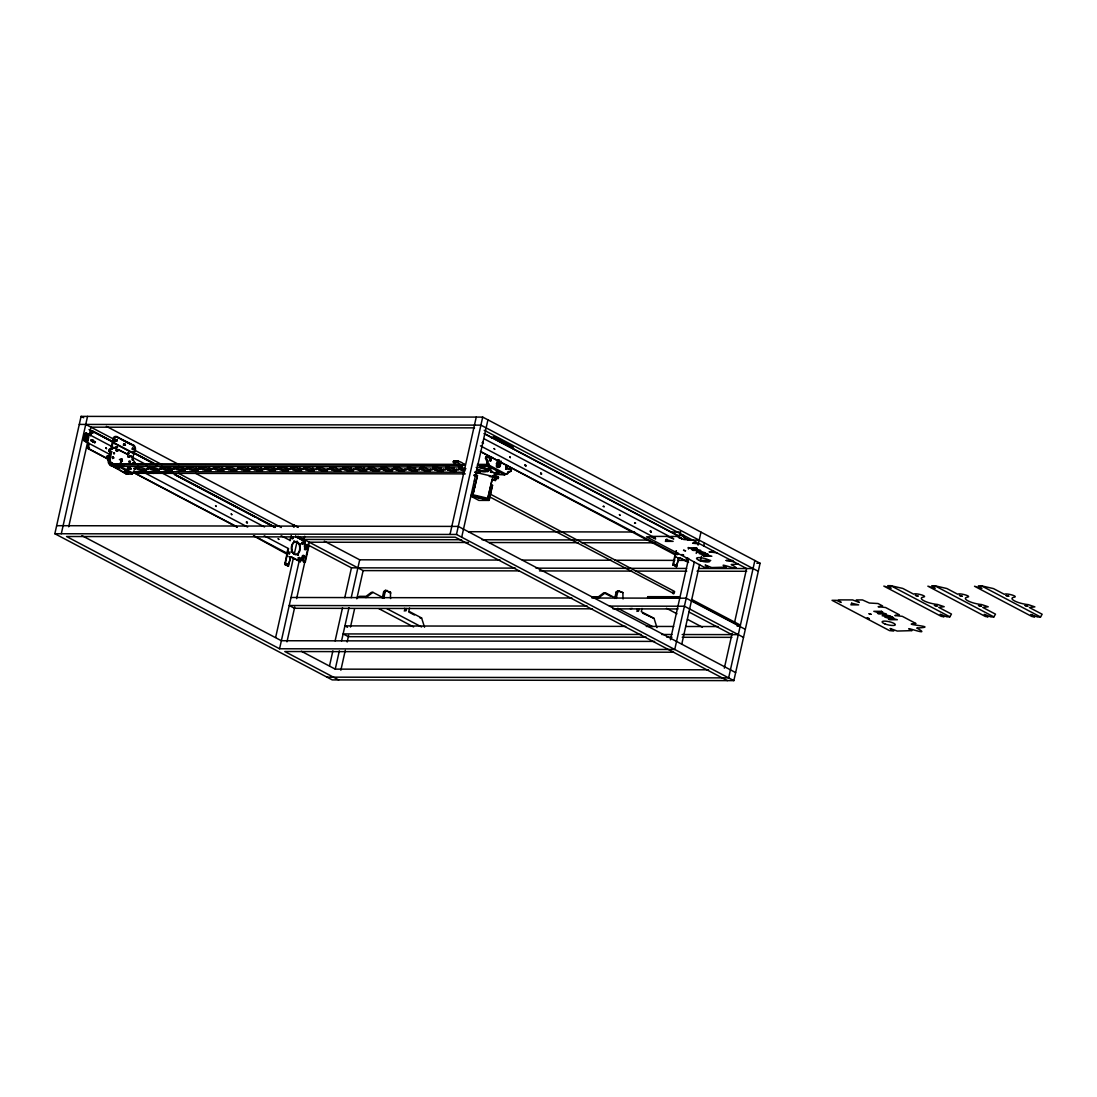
<?xml version="1.0" encoding="UTF-8"?>
<svg xmlns="http://www.w3.org/2000/svg" width="1097" height="1097" viewBox="0 0 1097 1097"><rect width="100%" height="100%" fill="white"/><g stroke="black" fill="none" stroke-linecap="round" stroke-linejoin="round"><path stroke-width="1.5" d="M301.908 557.591L300.386 561.691L291.802 557.166A1.7 1.111 -89.9 0 0 290.39 558.222L288.346 566.107L285.138 564.009L288.566 548.623L264.254 535.802M678.508 558.044A1.7 1.111 -89.9 0 1 679.482 557.852L688.573 562.377L679.989 557.852A1.7 1.111 -89.9 0 0 678.59 558.908L676.547 566.806L673.339 564.777L676.424 550.831M132.435 448.906C133.669 446.273 133.039 451.69 132.614 448.426M132.202 449.551L132.326 448.111M112.456 458.601C113.018 454.994 114.211 460 112.662 457.819M115.775 440.391L116.543 439.815M120.026 464.58L121.685 458.738L120.972 464.867M120.19 464.867L121.314 459.149M123.632 444.751L123.714 444.066M137.235 464.538L138.03 464.621M253.448 535.761L286.139 553.724L287.318 553.354L287.88 548.527M287.716 550.145L284.781 564.502L288.058 566.025L290.39 558.222M253.956 535.775L287.318 553.354M386.926 590.337L385.239 591.612L383.799 598.057L382.25 598.057L383.689 591.612L385.376 590.337L390.477 592.215L390.491 595.479A11.889 7.734 -89.9 0 0 390.614 598.578M489.81 459.218L489.756 457.833M491.003 456.859L490.592 461.014L491.922 457.339M490.057 458.779C489.934 459.574 491.429 456.05 489.948 461.055M497.654 459.904L496.927 466.047L498.587 460.205M498.422 459.917L497.695 466.047L499.368 460.205M506.883 465.224L506.471 469.393L507.801 465.704M506.403 466.198C508.034 467.445 504.277 470.75 506.17 468.433M675.519 554.04L480.404 451.484L674.34 554.41L675.519 554.04L676.232 550.831M675.231 553.889L672.831 564.845L676.808 566.669M673.819 564.009L674.011 564.077M678.961 536.364L484.024 433.63M117.585 436.771A3.689 2.4 -89.9 0 0 114.705 438.485L114.294 440.363A3.126 2.029 -89.9 0 0 115.994 443.846L132.12 452.348A3.785 2.455 -89.9 0 0 135.342 450.456A4.1 2.66 -89.9 0 0 133.957 445.409L116.803 436.771A3.689 2.4 -89.9 0 0 113.923 438.485L113.704 439.349M106.958 456.16L108.192 455.694L106.67 457.449L108.205 460.589A3.689 2.4 -89.9 0 0 109.796 464.648L126.69 474.219L132.326 474.041L117.736 466.143L110.399 465.635M108.041 456.338L107.437 457.449L108.987 460.589A3.689 2.4 -89.9 0 0 110.578 464.648L113.581 466.239M111.291 451.511L110.386 452.142L111.716 451.731L110.153 458.82A3.689 2.4 -89.9 0 0 111.743 462.879L114.719 464.456M485.738 456.846L486.958 456.366L485.45 458.135L486.986 461.261A3.689 2.4 -89.9 0 0 488.576 465.32L488.618 465.347M486.821 457.01L486.218 458.135L487.767 461.261A3.689 2.4 -89.9 0 0 489.344 465.32L505.731 473.959A3.689 2.4 -89.9 0 0 508.61 472.245L511.079 471.23L511.367 469.941L510.27 469.777M134.657 449.962A4.1 2.66 -89.9 0 0 134.355 447.069A4.1 2.66 -89.9 0 1 134.684 449.866L132.367 459.931A3.401 2.208 -89.9 0 0 132.161 458.203M112.141 446.657L86.416 433.096L85.141 433.493L83.701 440.5L89.214 443.558L88.144 448.385L109.302 459.533M86.416 433.096L84.469 441.021L110.344 454.693M304.376 546.553L305.007 542.905L304.637 547.732A1.399 0.905 -89.9 0 0 305.199 549.501A1.399 0.905 -89.9 0 0 306.351 548.637L307.9 544.427L308.915 545.895L305.364 561.787C303.362 564.448 301.483 558.4 303.883 557.317A1.399 0.905 -89.9 0 0 303.32 555.548A1.399 0.905 -89.9 0 0 302.169 556.412L302.69 556.412A1.399 0.905 -89.9 0 1 303.842 555.548A1.399 0.905 -89.9 0 1 304.404 557.317C302.964 558.702 303.183 563.748 305.364 561.787M54.85 533.732L81.082 416.38L482.707 417.093L760.084 563.268L733.852 680.62L332.226 679.907L54.85 533.732L456.475 534.458L733.852 680.62M61.309 533.745L87.541 416.38M86.361 439.033L86.951 436.4A1.399 0.905 -89.9 0 1 88.103 435.523A1.399 0.905 -89.9 0 1 88.665 437.305L88.075 439.938A1.399 0.905 -89.9 0 1 86.924 440.802A1.399 0.905 -89.9 0 1 86.361 439.033L85.84 439.033M86.197 440.637A1.399 0.905 -89.9 0 0 87.554 439.938L88.144 437.292A1.399 0.905 -89.9 0 0 87.582 435.523A1.399 0.905 -89.9 0 0 86.43 436.4L86.951 436.4M68.7 526.793L88.363 438.8M89.104 435.482L90.969 427.172L474.535 427.857M108.781 459.533L87.623 448.385L88.706 443.558M92.093 430.696L90.503 435.523L92.093 430.696L113.018 441.721M110.386 452.142L109.124 451.484L109.247 449.386L112.401 449.002A3.401 2.208 -89.9 0 1 114.952 447.686L116.213 448.344A2.043 1.33 -89.9 0 0 117.022 450.936A2.043 1.33 -89.9 0 0 118.709 449.66L127.91 454.501A2.043 1.33 -89.9 0 0 128.719 457.092A2.043 1.33 -89.9 0 0 130.406 455.831L131.667 456.489A3.401 2.208 -89.9 0 1 133.148 459.931L134.876 462.495L134.588 463.784L132.6 462.728M112.401 449.002L110.015 449.4L109.906 451.484L111.154 452.142M108.521 456.996L107.41 455.694M133.724 445.93A4.1 2.66 -89.9 0 0 133.176 445.396L116.049 436.675A3.689 2.4 -89.9 0 0 113.169 438.389L108.932 457.216L109.714 457.216L108.192 455.694M110.523 451.498L109.426 458.491L110.207 458.491M113.855 438.69L111.551 449.016A3.401 2.208 -89.9 0 1 114.184 447.686L114.952 447.686M112.607 463.729L112.141 465.238L112.196 463.77L117.777 463.743L123.975 465.389M115.308 465.649L115.528 464.675L117.941 465.169L132.106 472.601L131.599 474.233M117.242 468.57L109.796 464.648L117.557 464.703L117.777 463.743M118.106 466.307L118.325 465.347M457.682 461.055C456.407 463.866 466.088 466.664 463.825 464.223C458.395 458.491 443.709 460.589 462.632 466.965L123.783 466.362L120.656 464.703L120.876 463.743L459.19 464.346L458.971 465.306L462.111 466.965M121.41 461.974L122.069 459.081M127.567 468.762C136.508 468.35 125.072 470.819 127.787 467.788M128.486 469.242L128.706 468.282L131.023 468.282L130.804 469.242M129.885 468.762L130.104 467.802M131.901 473.575L132.106 472.601M131.27 473.287L133.848 473.287L134.026 470.682M465.279 473.877L136.947 473.287L137.166 472.327L171.365 472.396M290.198 540.492L291.281 535.665M289.677 540.492L291.391 536.008M275.649 637.398L293.461 557.701M294.215 554.383L297.177 541.095M694.346 561.733L674.737 649.479L279.57 648.766L299.92 557.715M302.895 544.427L304.719 536.227M305.007 542.905L304.911 541.397L296.327 536.872A1.7 1.111 -89.9 0 1 295.642 535.816M300.674 560.389L301.771 560.293L302.69 556.412M304.459 549.35A1.399 0.905 -89.9 0 0 305.83 548.637L306.954 544.523L308.888 546.032M286.961 641.827L294.75 606.956M296.615 598.647L309.231 542.206L468.488 542.48M329.539 665.797L332.885 650.85M335.106 640.895L342.525 607.683M344.76 597.728L351.438 567.835L307.201 544.523M708.552 669.801L335.257 669.129L339.343 650.864M341.565 640.909L348.983 607.697M351.218 597.728L359.693 559.813L324.301 541.15M340.852 670.226L345.294 650.302M347.159 641.992L348.64 635.355M350.492 627.045L354.578 608.78M356.799 598.825L363.121 570.605L297.959 536.268M409.579 608.04L408.866 611.262L421.605 617.981L424.539 627.223M453.459 462.139L453.61 461.124M456.352 461.974L456.558 461.014M457.312 461.014L457.092 461.974L453.445 461.974M457.545 461.028L457.586 462.056M457.792 462.139L457.86 461.11M463.414 465.101L463.633 464.141M463.688 465.21L463.757 464.196M463.866 465.251L463.99 464.264M463.949 465.279L464.333 464.346M450.017 534.445L476.249 417.079M456.475 534.458L482.707 417.093M461.7 537.201L487.932 419.849M472.766 494.802L474.521 486.945M472.793 495.529L477.456 475.55L474.192 474.782M487.342 499.903L472.409 496.379L477.456 475.55M478.566 471.175C479.279 472.368 479.636 469.283 478.169 469.763A6.801 1.673 12.6 0 1 476.647 469.228M478.95 471.189L479.238 470.051M476.167 467.432A6.801 1.673 12.6 0 1 479.307 467.733L481.569 466.856L481.597 468.241L482.735 468.542A6.801 1.673 12.6 0 1 486.903 470.75L488.151 471.491L486.547 471.545A6.801 1.673 12.6 0 1 481.377 471.532L480.102 471.504L480.431 470.339L481.597 470.572A6.801 1.673 12.6 0 0 486.766 470.586L487.699 470.517L487.493 471.491M507.171 473.41A3.689 2.4 -89.9 0 1 504.949 473.959L505.731 473.959L504.689 474.891L497.585 474.48L483.05 466.869L483.708 465.334L483.256 465.91M488.755 464.675C486.67 463.729 486.574 465.855 488.741 465.704M486.807 471.326L487.836 470.243M487.726 499.066L492.005 479.773L492.32 479.074L495.625 479.855L496.201 477.25L474.768 472.176M487.315 499.889L492.32 479.074M492.882 476.605L496.68 478.045L492.882 476.605L492.992 475.577M495.062 478.333L498.271 478.635L497.887 477.922A16.647 4.086 12.6 0 1 494.473 473.931L494.692 472.972M494.02 476.605L494.226 475.645M501.288 461.206L500.314 465.553A2.715 1.769 -89.9 0 1 498.065 467.253A2.715 1.769 -89.9 0 1 496.982 463.798L497.627 460.891M491.182 484.188L490.866 484.888L492.539 485.299L489.372 499.45L471.148 495.145L470.709 496.091L478.854 500.397L488.947 500.41L491.758 487.836M492.005 479.773L495.309 480.555L496.201 477.25M496.982 474.219L497.202 473.26M497.298 467.253A2.715 1.769 -89.9 0 0 499.546 465.553L500.52 461.206M497.887 477.922L498.107 476.962A16.647 4.086 12.6 0 1 494.541 473.232M508.46 469.516L509.79 469.118L509.159 468.474L509.79 469.118M511.051 469.777L509.94 468.474M614.704 598.468L616.144 592.023L617.83 590.762L622.931 592.627L622.945 595.89A11.889 7.734 -89.9 0 0 623.069 598.989M619.38 590.762L617.693 592.023L616.253 598.468L605.393 592.75L603.844 592.75L598.509 596.768L592.051 596.754M642.033 608.451L641.32 611.673L654.059 618.393L656.993 627.649M679.07 536.694L680.099 532.114M679.249 538.216L680.606 532.114M670.445 639.77L688.642 558.4M688.066 562.377L688.354 561.074M696.211 553.437L697.322 548.459M698.062 545.14L700.969 532.114M681.758 644.186L699.571 564.489M700.311 561.17L701.436 556.193M703.657 546.224L704.397 542.905M724.335 668.169L732.138 633.298M734.359 623.329L746.604 568.534L700.064 544.016L692.605 543.221L697.075 542.439L484.216 430.257M754.859 560.512L728.627 677.877L327.002 677.151M113.69 439.444L113.512 440.363A3.126 2.029 -89.9 0 0 115.226 443.846L131.352 452.348A3.785 2.455 -89.9 0 0 132.902 452.554M116.666 440.939C117.283 437.58 117.53 443.545 116.556 439.719M124.701 445.094L124.825 444.299M120.478 459.067L121.191 459.232M293.708 524.983L297.232 526.615M634.587 522.858C636.123 523.502 635.807 522.611 634.615 523.338M666.482 539.23L666.784 540.19L667.168 539.299M678.015 535.871L679.098 535.446L678.851 536.31M681.511 539.093L681.347 537.873L680.551 538.106M480.417 467.953L481.597 468.241M480.431 470.339L479.17 470.229M479.526 466.774L481.885 467.116M475.577 482.227L476.317 480.664M476.249 497.27L484.216 498.641L483.516 498.998M492.114 486.259L492.539 485.299M495.309 480.555L495.625 479.855M488.947 500.41L489.372 499.45M738.144 564.091L731.233 564.516C749.224 574.567 712.419 560.279 726.406 567.135L711.692 567.547L705.165 565.01L708.182 567.547L703.959 567.094L646.531 536.831L650.891 536.831L655.636 538.942L652.619 536.406L667.086 536.419L673.764 538.97L670.747 536.433L676.945 536.447L683.829 539.532L692.509 540.026M676.081 566.806L678.59 558.908M713.832 551.27L709.101 551.86L716.807 552.833M116.351 441.172L116.652 439.856M124.647 445.341C123.988 441.666 126.676 446.218 124.729 444.998M293.461 526.066L293.434 526.834M293.982 526.066L294.284 527.013L293.543 525.984M288.552 552.381L289.046 553.916L289.251 552.312M286.879 555.548L286.838 556.316M301.771 542.425L302.114 543.975L302.594 542.508M949.851 616.816L951.469 614.073L938.73 607.368L944.202 606.71L937.647 604.488A11.889 2.921 12.6 0 1 923.88 600.758A11.889 2.921 12.6 0 1 923.523 597.042C928.446 596.233 915.172 592.641 913.664 594.163L902.804 588.431L890.737 585.675L887.761 585.661L891.23 588.198L883.825 586.1L941.267 616.363L943.996 616.802L940.184 614.306L946.876 616.816L949.851 616.816L890.737 585.675M993.882 616.898L995.5 614.155L982.761 607.436L988.232 606.792L981.678 604.57A11.889 2.921 12.6 0 1 967.924 600.841A11.889 2.921 12.6 0 1 967.554 597.125C972.477 596.315 959.203 592.723 957.695 594.231L946.834 588.513L934.767 585.743L931.792 585.743L935.261 588.266L927.856 586.168L985.298 616.445L988.04 616.884L984.228 614.389L990.906 616.898L993.882 616.898L934.767 585.743M1040.532 616.98L1042.15 614.238L1029.411 607.532L1034.882 606.874L1028.328 604.653A11.889 2.921 12.6 0 1 1014.56 600.923A11.889 2.921 12.6 0 1 1014.204 597.207C1019.127 596.398 1005.853 592.805 1004.345 594.313L993.484 588.595L981.417 585.825L978.442 585.825L981.911 588.349L974.506 586.251L1031.948 616.528L1034.69 616.967L1030.865 614.471L1037.556 616.98L1040.532 616.98L981.417 585.825M672.968 591.886L674.655 591.626L673.983 593.655L489.468 496.749M94.479 441.515L94.534 442.79L94.699 441.543M115.72 441.021L116.076 439.678M124.619 445.176L123.7 444.888M128.925 461.165L129.734 461.782L128.98 462.358M294.298 541.109L293.873 542.562A6.459 4.196 -89.9 0 0 292.131 550.337L291.349 551.613L292.474 551.448A6.459 4.196 -89.9 0 0 297.52 554.122L298.357 555.315L298.247 553.574A6.459 4.196 -89.9 0 0 299.988 545.812L300.633 544.29L299.124 544.702A6.459 4.196 -89.9 0 0 294.078 542.028L293.777 541.109L294.586 542.028A6.459 4.196 -89.9 0 1 299.646 544.702L300.331 544.194M293.475 553.683A6.459 4.196 -89.9 0 0 297.013 554.122L297.836 555.315L297.726 553.574A6.459 4.196 -89.9 0 0 299.481 545.812L299.824 544.194M483.489 466.307L488.398 466.307L489.385 465.347L477.236 465.347M124.098 471.6C130.735 474.137 119.888 469.639 127.924 471.518M147.149 468.008L148.548 468.241L147.711 467.857M160.148 467.857L161.465 468.268L160.436 467.857M291.267 551.942L292.474 551.448M292.131 550.351L291.528 550.804M357.91 597.604L359.597 596.329L366.055 596.343L371.389 592.325L372.939 592.339L383.799 598.057M365.918 597.618L372.939 592.339M598.372 598.03L605.393 592.75M124.496 445.3L123.783 445.08M127.759 452.842L127.938 454.254M153.223 472.231L153.278 473.451L153.429 472.258M675.245 556.124L675.19 557.166M636.904 611.413L637.604 609.822L636.795 608.725M507.925 471.929L511.079 471.23M92.779 440.185L91.887 441.131L91.325 440.377L92.052 439.828L92.683 442.187L93.094 440.363M116.378 441.076L115.802 440.295M123.413 445.396L123.796 443.723M506.211 467.651L505.923 467.144M404.231 611.015L405.163 609.754L404.354 608.314M118.997 467.363L116.433 466.746M135.37 468.296L134.232 467.98M479.046 471.395L480.033 471.532M726.173 560.485L733.605 561.691M475.577 472.656L476.797 473.013L475.508 472.848M79.286 424.416L480.911 425.129L758.288 571.304M513.478 449.057A4.1 2.66 -89.9 0 0 511.984 445.985L495.597 437.346L494.034 437.442A3.689 2.4 -89.9 0 0 491.552 438.334M113.073 438.69L114.609 438.786M112.936 439.349L114.458 439.444M113.567 439.979L114.335 439.979M115.226 443.846L115.994 443.846M133.957 445.409L132.422 445.3A4.1 2.66 -89.9 0 1 132.97 445.835M116.213 448.344L114.184 447.686M109.247 449.386L110.015 449.4M115.679 450.346A2.043 1.33 -89.9 0 0 117.941 449.66L118.709 449.66M135.342 450.456L134.574 450.456A3.785 2.455 -89.9 0 1 134.424 450.881M108.96 450.675L110.043 450.84M109.124 451.484L109.906 451.484M110.934 451.731L111.716 451.731M131.352 452.348L132.12 452.348M127.91 454.501L117.941 449.66M127.951 457.092A2.043 1.33 -89.9 0 0 129.638 455.831L130.406 455.831M108.672 456.352L109.439 456.352M129.638 455.831L131.667 456.489M112.155 457.202L113.416 457.243L112.525 457.161M489.509 457.806L490.647 457.929M106.67 457.449L107.437 457.449M485.45 458.135L486.218 458.135M489.961 458.052L490.743 458.052M112.73 457.38L113.622 457.723M490.03 458.217L490.853 458.395M110.344 457.833L109.385 458.82A3.689 2.4 -89.9 0 0 110.962 462.879L113.951 464.456M113.622 457.915L112.799 457.545M490.085 458.587L490.853 458.601M112.826 458.107L113.608 458.107M489.523 460.068L490.29 460.068M121.342 459.725L122.11 459.725M498.573 460.397L499.341 460.397M132.367 459.931L133.148 459.931M490.441 460.548L491.209 460.562M108.26 460.246L109.028 460.26M487.041 460.932L487.808 460.932M134.095 462.495L134.876 462.495M110.962 462.879L111.743 462.879M488.192 463.551L488.974 463.551M496.201 463.798L496.982 463.798M477.456 464.374L487.109 464.401M496.502 465.059L497.27 465.059M120.656 464.703L458.971 465.306M497.421 465.539L498.189 465.539M499.546 465.553L500.314 465.553M505.909 466.582L506.677 466.582M505.95 466.76L506.718 466.76M505.95 466.952L506.732 466.965M506.307 468.913L507.088 468.926M511.188 469.132L509.159 468.474M510.585 469.941L511.367 469.941M298.192 470.97L301.62 470.983M310.163 470.997L313.591 470.997M323.848 471.011L327.276 471.024M335.819 471.038L340.948 471.052M349.504 471.066L352.919 471.066M361.475 471.079L366.604 471.093M375.147 471.107L378.575 471.12M387.118 471.134L392.26 471.134M399.089 471.148L404.217 471.162M133.848 473.287L133.82 471.641L463.866 472.231M494.473 473.931L498.833 473.945M293.406 525.038L294.229 524.983M56.646 525.696L458.272 526.409L735.648 672.584M468.488 531.702L634.587 532.004M670.541 532.059L679.112 532.072M689.218 540.039L684.007 537.571L688.697 540.039M300.784 539.436L461.549 539.724M482.09 539.765L648.204 540.067M687.586 540.135L699.173 540.149M304.911 541.397L295.82 536.872M489.029 542.521L578.078 542.686M581.492 542.686L655.128 542.823M293.873 542.562L293.352 542.562A6.459 4.196 -89.9 0 0 292.351 543.879M290.198 557.495A1.7 1.111 -89.9 0 1 291.281 557.166L291.802 557.166M359.693 559.813L500.109 560.06M522.364 560.101L611.413 560.252M614.841 560.265L674.765 560.375M678.193 560.375L686.763 560.389M700.462 560.416L710.733 560.43M726.145 560.457L732.988 560.471M300.386 561.691L291.281 557.166M756.848 563.255L760.084 563.268M284.685 564.352L285.385 564.571M672.886 565.037L673.572 565.257M287.743 566.079L288.607 565.983M351.438 567.835L515.439 568.123M535.98 568.164L686.667 568.438M698.666 568.452L753.063 568.548M363.121 570.605L518.95 570.879M539.491 570.92L631.954 571.084M635.382 571.084L686.763 571.18M697.034 571.194L746.687 571.276M383.689 591.612L385.239 591.612M616.144 592.023L617.693 592.023M390.477 592.215L388.928 592.215L390.806 593.107M622.931 592.627L617.83 590.762M291.034 597.481L571.866 597.988M591.969 598.016L686.201 598.194L745.316 629.335M587.197 606.051L289.238 605.517L294.462 608.273L592.421 608.808M609.452 606.093L684.405 606.23L743.519 637.384M612.962 608.849L678.028 608.958M420.055 617.981L421.605 617.981M654.059 618.393L642.595 613.168M737.102 626.099L740.201 626.113L691.535 600.457M625.756 626.387L344.924 625.88L347.53 627.265M646.298 626.428L673.695 626.469M685.694 626.497L718.22 626.552M641.087 634.45L343.128 633.915L348.352 636.671L646.298 637.206M661.628 634.491L671.899 634.505M682.183 634.532L738.295 634.628M666.853 637.247L671.995 637.247M682.265 637.275L731.918 637.357M654.662 641.402L281.367 640.73L81.918 535.624M673.503 652.221L284.795 651.522L338.685 679.921M481.83 467.336L481.35 466.828M478.813 470.97L479.869 471.175M497.298 472.258C502.371 473.89 493.006 472.437 497.544 472.19M497.174 477.757L498.641 477.552L498.107 476.962M187.025 468.378L185.846 468.021L186.997 468.076M128.706 468.282L127.567 467.966M238.68 468.474L237.5 468.104L238.652 468.172M482.036 466.362L480.843 465.951L482.2 466.019M497.517 471.299L496.269 471.367L497.585 472.08M173.943 468.35L172.928 467.994L173.916 467.994M118.339 466.458L119.696 466.787M126.621 470.695L128.075 471.203M489.289 476.386L494.24 477.552M473.877 475.481L477.14 476.249M474.302 480.993L475.961 481.377M473.15 494.816L488.014 498.34M498.532 473.726L497.38 473.342M117.557 464.703L123.783 466.362M479.032 471.024L477.963 470.723A6.801 1.673 12.6 0 1 476.441 470.202M117.955 466.527L118.956 466.883M491.84 471.134L490.743 471.203M124.825 471.189L127.197 471.408L126.594 470.928M85.827 433.068L90.503 435.523M502.961 442.16L505.936 443.723M484.545 433.63L678.536 535.871M483.736 438.608L672.365 537.996M480.431 445.848L655.471 538.092M486.958 456.366L488.494 457.888M486.19 456.366L487.438 457.024M488.398 466.307L504.689 474.891M691.754 599.497L740.42 625.139M689.067 612.071L731.836 634.615M666.469 608.273L676.945 613.799M687.421 619.325L702.395 627.21M605.201 593.463L610.631 596.315M617.748 608.245L652.537 626.579M727.393 680.62L455.241 537.187L66.533 536.502L279.57 648.766M106.354 426.308L178.88 464.525M195.499 473.287L298.247 527.424M81.082 416.38L83.687 417.751M116.049 436.675L119.025 438.238M122 439.815L130.941 444.518M85.744 424.429L113.635 439.115M134.78 450.264L161.972 464.607M166.511 466.993L171.05 469.379M178.605 473.356L281.339 527.506M132.723 452.101L156.967 464.881M161.52 467.281L166.058 469.681M170.611 472.08L275.182 527.191M91.572 430.696L112.497 441.721M133.724 452.91L156.446 464.881M174.642 474.466L274.661 527.177M89.035 429.558L111.702 441.501M132.86 452.65L155.527 464.593M161.561 467.775L166.1 470.16M175.163 474.946L255.244 517.14M258.261 518.73L274.881 527.492M385.376 590.337L387.748 591.585M131.763 456.996L146.847 464.95M149.864 466.54L155.897 469.722M160.423 472.108L264.542 526.971M281.147 535.72L290.362 540.574M119.395 459.465L122.411 461.055M143.542 472.19L247.661 527.054M408.728 612.003L414.392 614.992M120.876 463.743L122.96 464.84M133.82 471.641L136.947 473.287M133.409 472.245L237.377 527.026M132.888 472.231L236.87 527.026M386.802 608.629L421.605 626.963M120.204 470.133L126.69 474.219M378.794 608.616L413.596 626.949M301.332 651.248L335.257 669.129M475.248 472.163L477.757 473.479M489.056 493.472L674.271 591.297M673.174 593.779L672.653 592.86M124.4 443.709L124.797 444.395M327.016 468.844A5.444 1.33 12.6 0 1 322.299 469.777A5.444 1.33 12.6 0 1 317.198 466.856M456.16 469.077A5.444 1.33 12.6 0 1 453.459 470.311A5.444 1.33 12.6 0 1 446.438 468.145A5.444 1.33 12.6 0 1 449.139 466.911M453.212 467.733A5.444 1.33 12.6 0 1 454.432 468.158M339.933 468.872A5.444 1.33 12.6 0 1 334.516 469.639A5.444 1.33 12.6 0 1 330.773 466.705M332.912 466.705A5.444 1.33 12.6 0 1 335.627 467.157M430.559 470.023A5.444 1.33 12.6 0 1 425.279 469.886A5.444 1.33 12.6 0 1 420.288 467.788M420.974 466.897A5.444 1.33 12.6 0 1 424.278 466.993M430.161 468.913A5.444 1.33 12.6 0 1 430.655 469.351M443.243 469.05A5.444 1.33 12.6 0 1 440.116 470.243A5.444 1.33 12.6 0 1 433.233 467.843A5.444 1.33 12.6 0 1 437.552 467.061M440.295 467.72A5.444 1.33 12.6 0 1 441.515 468.145M301.181 468.803A5.444 1.33 12.6 0 1 296.464 469.722A5.444 1.33 12.6 0 1 291.377 466.801M295.504 466.815A5.444 1.33 12.6 0 1 296.889 467.089M299.454 467.884A5.444 1.33 12.6 0 1 300.468 468.337M314.208 469.886A5.444 1.33 12.6 0 1 307.338 469.228A5.444 1.33 12.6 0 1 304.28 466.828M312.371 467.912A5.444 1.33 12.6 0 1 313.372 468.364M275.676 469.063A5.444 1.33 12.6 0 1 270.328 469.612A5.444 1.33 12.6 0 1 265.419 466.828M269.3 466.705A5.444 1.33 12.6 0 1 270.685 466.965M273.318 467.72A5.444 1.33 12.6 0 1 275.196 468.625M465.046 470.16A5.444 1.33 12.6 0 1 458.971 467.747M459.259 467.103A5.444 1.33 12.6 0 1 460.877 466.869M224.103 469.077A5.444 1.33 12.6 0 1 218.289 469.434A5.444 1.33 12.6 0 1 213.888 466.664M218.015 466.678A5.444 1.33 12.6 0 1 219.4 466.952M221.978 467.747A5.444 1.33 12.6 0 1 222.979 468.2M237.007 469.105A5.444 1.33 12.6 0 1 231.206 469.461A5.444 1.33 12.6 0 1 226.805 466.691M230.932 466.705A5.444 1.33 12.6 0 1 232.317 466.979M249.924 469.132A5.444 1.33 12.6 0 1 244.11 469.489A5.444 1.33 12.6 0 1 239.708 466.719M243.849 466.719A5.444 1.33 12.6 0 1 245.234 467.007M247.799 467.788A5.444 1.33 12.6 0 1 248.813 468.254M262.869 469.516A5.444 1.33 12.6 0 1 256.341 469.338A5.444 1.33 12.6 0 1 252.625 466.732M256.767 466.746A5.444 1.33 12.6 0 1 258.152 467.02M260.716 467.816A5.444 1.33 12.6 0 1 261.717 468.268M288.593 469.077A5.444 1.33 12.6 0 1 283.245 469.639A5.444 1.33 12.6 0 1 278.323 466.856M282.203 466.732A5.444 1.33 12.6 0 1 283.588 466.979M286.221 467.733A5.444 1.33 12.6 0 1 287.291 468.186M353.069 469.091A5.444 1.33 12.6 0 1 349.532 470.051A5.444 1.33 12.6 0 1 342.908 467.761M342.812 467.034A5.444 1.33 12.6 0 1 343.306 466.801M346.446 466.801A5.444 1.33 12.6 0 1 347.818 467.02M350.492 467.747A5.444 1.33 12.6 0 1 351.616 468.186M365.959 469.927A5.444 1.33 12.6 0 1 358.609 469.201A5.444 1.33 12.6 0 1 356.443 466.774M358.5 466.732A5.444 1.33 12.6 0 1 359.802 466.883M363.806 467.912A5.444 1.33 12.6 0 1 364.862 468.364M379.096 469.722A5.444 1.33 12.6 0 1 371.91 469.351A5.444 1.33 12.6 0 1 369.524 466.774M371.664 466.774A5.444 1.33 12.6 0 1 372.994 466.952M378.671 468.94A5.444 1.33 12.6 0 1 379.068 469.365M391.588 468.954A5.444 1.33 12.6 0 1 386.171 469.735A5.444 1.33 12.6 0 1 382.428 466.787M384.567 466.801A5.444 1.33 12.6 0 1 385.897 466.979M404.505 468.981A5.444 1.33 12.6 0 1 401.365 470.174A5.444 1.33 12.6 0 1 394.481 467.775A5.444 1.33 12.6 0 1 398.814 466.993M417.491 470.078A5.444 1.33 12.6 0 1 412.623 469.927A5.444 1.33 12.6 0 1 407.673 468.062M407.618 467.007A5.444 1.33 12.6 0 1 410.456 466.856M414.529 467.692A5.444 1.33 12.6 0 1 415.736 468.117M146.326 469.585A5.444 1.33 12.6 0 1 140.114 469.118A5.444 1.33 12.6 0 1 136.083 466.815M159.531 468.968A5.444 1.33 12.6 0 1 154.416 469.475A5.444 1.33 12.6 0 1 148.986 466.828M172.435 468.995A5.444 1.33 12.6 0 1 167.32 469.502A5.444 1.33 12.6 0 1 161.903 466.856M170.323 467.651A5.444 1.33 12.6 0 1 171.324 468.117M185.352 469.009A5.444 1.33 12.6 0 1 180.237 469.516A5.444 1.33 12.6 0 1 174.821 466.883M180.662 466.883A5.444 1.33 12.6 0 1 182.006 467.253M183.226 467.679A5.444 1.33 12.6 0 1 184.241 468.131M198.269 469.036A5.444 1.33 12.6 0 1 193.154 469.543A5.444 1.33 12.6 0 1 187.738 466.897M196.144 467.706A5.444 1.33 12.6 0 1 197.145 468.158M211.214 469.42A5.444 1.33 12.6 0 1 204.686 469.242A5.444 1.33 12.6 0 1 200.97 466.65M205.112 466.65A5.444 1.33 12.6 0 1 206.497 466.938M209.061 467.72A5.444 1.33 12.6 0 1 210.062 468.186M464.826 471.12A5.444 1.33 12.6 0 1 458.711 468.35A5.444 1.33 12.6 0 1 465.91 468.721M632.133 608.369A11.889 7.734 -89.9 0 1 630.117 608.574M134.232 451.278A3.785 2.455 -89.9 0 1 133.217 452.417M130.886 456.489A3.401 2.208 -89.9 0 1 131.407 456.887M128.267 473.383A3.689 2.4 -89.9 0 1 127.266 473.41M133.203 445.3A4.1 2.66 -89.9 0 1 133.752 445.835M127.499 473.383A3.689 2.4 -89.9 0 1 126.498 473.41M507.829 472.245A3.689 2.4 -89.9 0 1 507.431 473.068M511.737 446.602A4.1 2.66 -89.9 0 1 511.97 446.945M496.886 466.938A2.715 1.769 -89.9 0 1 496.283 465.868M487.548 461.508A3.689 2.4 -89.9 0 1 487.383 459.492L486.602 459.492A3.689 2.4 -89.9 0 0 487.603 463.085M493.129 438.238A3.689 2.4 -89.9 0 1 495.597 437.346M293.214 553.45A6.459 4.196 -89.9 0 1 291.967 551.448M291.61 550.337A6.459 4.196 -89.9 0 1 291.967 544.702M683.445 536.899A1.7 1.111 -89.9 0 1 683.321 535.405L683.842 535.405A1.7 1.111 -89.9 0 0 684.528 537.571M688.368 547.472A6.459 4.196 -89.9 0 1 688.45 549.048M682.855 554.849A6.459 4.196 -89.9 0 1 682.375 554.547M890.298 628.595L893.698 631.036L889.489 630.597L832.047 600.32L836.421 600.333L841.152 602.431L838.149 599.894L852.616 599.922L859.294 602.472L856.277 599.922L862.475 599.936L869.345 603.021L878.025 603.528L882.605 605.942L878.135 606.71L885.594 607.519L899.362 614.773L894.837 615.513L902.324 616.336L915.968 623.521C897.277 624.289 942.638 626.785 916.763 628.005C934.74 638.084 897.977 623.754 911.936 630.638L897.223 631.049L890.366 628.54M314.77 469.159L316.21 469.516L314.77 469.159M88.377 447.343L88.926 448.083L88.377 447.343M88.884 447.343L89.433 448.083L88.884 447.343M91.75 432.232L92.299 432.972L91.75 432.232M90.845 440.199C91.161 442.859 92.409 438.553 90.845 440.199M92.271 432.232L92.82 432.972L92.271 432.232M92.642 440.871C93.135 444.614 94.767 438.567 92.642 440.871M94.671 441.94C94.904 444.326 96.207 440.528 94.671 441.94M105.929 447.878L106.478 448.618L105.929 447.878M113.69 453.13C114.019 455.913 115.363 451.429 113.69 453.13M115.816 447.11C116.159 449.866 117.475 445.437 115.816 447.11M116.597 447.11C116.872 449.866 118.339 445.464 116.597 447.11M128.294 453.267C128.651 456.064 129.912 451.553 128.294 453.267M129.569 461.494C129.94 464.292 131.16 459.78 129.569 461.494M215.588 505.662L216.136 506.403L215.588 505.662M231.248 513.917L231.796 514.658L231.248 513.917M246.4 522.172L246.948 522.912L246.441 522.021M246.907 522.172L247.469 522.912L246.962 522.035M278.24 538.682L278.789 539.436L278.24 538.682M285.124 563.172L286.303 563.529L285.124 563.172M287.291 555.781L287.784 556.453L287.332 555.658M287.208 564.283L287.702 564.941L287.208 564.283M288.909 552.765C289.347 556.069 290.787 550.735 288.909 552.765M287.729 564.283L288.209 564.941L287.729 564.283M291.775 537.626C292.172 540.89 293.722 535.651 291.775 537.626M289.375 556.878L289.869 557.55L289.375 556.878M292.296 537.626C292.734 540.917 294.174 535.597 292.296 537.626M298.219 557.948C298.617 561.239 300.194 555.946 298.219 557.948M298.741 557.948C299.124 561.239 300.715 555.946 298.741 557.948M302.128 542.809C302.566 546.114 304.006 540.78 302.128 542.809M404.999 609.233C405.684 614.306 407.906 606.106 404.999 609.233M482.351 442.64C482.653 445.025 483.777 441.2 482.351 442.64M482.872 442.64L483.448 443.421L482.927 442.489M494.13 448.563L494.678 449.317L494.13 448.563M509.79 456.818L510.338 457.572L509.79 456.818M524.942 465.073L525.49 465.827L524.942 465.073M525.449 465.073L526.012 465.827L525.449 465.073M540.602 473.328L541.15 474.082L540.656 473.191M541.123 473.328L541.671 474.082L541.164 473.191M603.268 506.348C604.845 507.815 604.324 505.731 603.268 506.348M619.448 514.603L619.997 515.357L619.448 514.603M637.453 609.644C638.139 614.731 640.346 606.518 637.453 609.644M650.26 531.113L650.809 531.867L650.26 531.113M650.768 531.126L651.33 531.867L650.768 531.126M675.491 556.481L675.971 557.139L675.491 556.481M676.588 553.45C677.014 556.728 678.508 551.476 676.588 553.45M675.409 564.969L675.889 565.641L675.409 564.969M677.096 553.464C677.521 556.728 679.016 551.476 677.096 553.464M675.917 564.969L676.41 565.641L675.917 564.969M679.907 534.39L681.059 534.87L679.907 534.39M677.576 557.578L678.069 558.236L677.576 557.578M681.991 535.487L682.485 536.145L681.991 535.487M682.512 535.487L683.006 536.159L682.512 535.487M686.42 558.647C686.859 561.925 688.313 556.645 686.42 558.647M686.941 558.647C687.38 561.925 688.834 556.645 686.941 558.647M647.792 596.672L647.573 597.646L678.563 597.7L678.782 596.727L647.792 596.672M474.836 475.303L476.208 475.618L474.836 475.303M366.425 469.242L367.879 469.571L366.425 469.242M301.853 469.118L303.307 469.447L301.922 469.091M493.883 477.072L495.254 477.387L493.883 477.072M493.293 479.677L494.678 479.992L493.362 479.636M198.543 468.94L199.997 469.269L198.543 468.94M198.763 467.966L200.203 468.309L198.831 467.939M327.688 469.159L329.127 469.502L327.756 469.132M418.094 469.324L419.534 469.667L418.094 469.324M666.126 539.71L665.372 541.356L673.133 541.37L666.126 539.71M851.642 603.213L850.902 604.858L858.649 604.872L851.642 603.213M353.522 469.214L354.962 469.557L353.522 469.214M288.95 469.091L290.39 469.434L289.018 469.063M250.226 469.022L251.652 469.379L250.308 468.995M263.143 469.036L264.555 469.406L263.143 469.036M683.582 550.283L685.515 550.804L683.582 550.283M869.112 613.772L871.032 614.293L869.112 613.772M116.186 467.418L119.066 468.2L116.186 467.418M123.742 464.141L124.77 464.429L123.81 464.127M134.012 468.803L135.411 469.187L134.095 468.776M137.728 472.601L138.757 472.876L137.893 472.574M146.916 468.83L148.328 469.201L146.916 468.83M159.833 468.844L161.245 469.228L159.833 468.844M172.75 468.872L174.162 469.255L172.846 468.844M185.667 468.899L187.08 469.269L185.667 468.899M211.488 468.94L212.9 469.324L211.584 468.913M224.405 468.968L225.817 469.351L224.405 468.968M276.06 469.05L277.472 469.434L276.06 469.05M340.632 469.173L342.045 469.557L340.632 469.173M379.37 469.242L380.782 469.626L379.37 469.242M392.287 469.269L393.7 469.639L392.383 469.242M405.204 469.283L406.617 469.667L405.204 469.283M431.025 469.338L432.437 469.708L431.121 469.31M443.942 469.351L445.355 469.735L443.942 469.351M454.405 461.247L455.42 461.522L454.46 461.234M454.185 462.207L455.214 462.495L454.185 462.207M456.983 461.247L458.011 461.535L457.051 461.234M456.763 462.221L457.792 462.495L456.832 462.194M458.985 464.744L460.013 465.018L459.053 464.73M458.34 465.704L459.369 465.992L458.409 465.69M461.576 464.744L462.591 465.032L461.631 464.73M456.859 469.379L458.272 469.763L456.859 469.379M478.347 471.971L480.006 472.423L478.347 471.971M488.179 468.076L491.058 468.858L488.179 468.076M490.51 471.984L492.169 472.437L490.51 471.984M479.485 497.832L480.445 498.093L479.485 497.832M681.648 554.602L683.568 555.123L681.648 554.602M867.165 618.091L869.085 618.612L867.165 618.091M915.447 595.369L918.011 596.069L915.447 595.369M934.452 605.379L937.016 606.079L934.452 605.379M959.491 595.452L962.055 596.137L959.491 595.452M978.497 605.462L981.061 606.161L978.497 605.462M1006.141 595.534L1008.692 596.233L1006.141 595.534M1025.147 605.544L1027.697 606.243L1025.147 605.544M237.322 468.981L238.735 469.365L237.418 468.968M698.83 550.859L696.664 552.257L701.586 552.792L698.748 552.189L699.927 551.448L703.259 553.203L705.302 552.806L698.83 550.859M884.36 614.361L882.194 615.76L887.116 616.281L884.264 615.678L885.457 614.937L888.776 616.692L890.833 616.295L884.36 614.361M695.896 547.842L688.285 547.828L694.963 549.775L691.96 549.762L693.208 550.42L700.818 550.433L693.811 548.486L697.144 548.5L695.896 547.842M706.907 553.642L699.283 553.628L705.961 555.576L702.958 555.562L704.205 556.22L711.83 556.234L704.809 554.287L708.141 554.3L706.907 553.642M881.426 611.331L873.802 611.317L880.48 613.264L877.49 613.264L878.738 613.922L886.349 613.936L879.341 611.989L882.674 611.989L881.426 611.331M892.423 617.131L884.813 617.117L891.491 619.065L888.488 619.065L889.736 619.709L897.346 619.723L890.339 617.789L893.671 617.789L892.423 617.131M511.202 445.985L494.829 437.346A3.689 2.4 -89.9 0 0 492.347 438.238A3.689 2.4 -89.9 0 1 494.802 437.442L511.175 446.081M699.242 560.361A6.801 1.673 12.6 0 0 709.759 561.362A6.801 1.673 12.6 0 0 700.448 557.674A6.801 1.673 12.6 0 0 699.242 560.361M884.772 623.85A6.801 1.673 12.6 0 0 895.289 624.851A6.801 1.673 12.6 0 0 885.978 621.176A6.801 1.673 12.6 0 0 884.772 623.85M318.816 469.79A5.444 1.33 12.6 0 0 327.235 470.599A5.444 1.33 12.6 0 0 319.789 467.651A5.444 1.33 12.6 0 0 318.816 469.79M447.96 470.023A5.444 1.33 12.6 0 0 456.366 470.832A5.444 1.33 12.6 0 0 448.92 467.87A5.444 1.33 12.6 0 0 447.96 470.023M331.733 469.818A5.444 1.33 12.6 0 0 340.139 470.613A5.444 1.33 12.6 0 0 332.693 467.665A5.444 1.33 12.6 0 0 331.733 469.818M421.371 469.639A5.444 1.33 12.6 0 0 430.339 470.997A5.444 1.33 12.6 0 0 424.059 467.953A5.444 1.33 12.6 0 0 421.371 469.639M435.043 469.996A5.444 1.33 12.6 0 0 443.462 470.805A5.444 1.33 12.6 0 0 436.016 467.857A5.444 1.33 12.6 0 0 435.043 469.996M292.995 469.749A5.444 1.33 12.6 0 0 301.401 470.544A5.444 1.33 12.6 0 0 293.955 467.596A5.444 1.33 12.6 0 0 292.995 469.749M305.898 469.777A5.444 1.33 12.6 0 0 314.318 470.572A5.444 1.33 12.6 0 0 306.872 467.624A5.444 1.33 12.6 0 0 305.898 469.777M266.406 469.365A5.444 1.33 12.6 0 0 275.374 470.723A5.444 1.33 12.6 0 0 269.08 467.679A5.444 1.33 12.6 0 0 266.406 469.365M215.506 469.612A5.444 1.33 12.6 0 0 223.911 470.407A5.444 1.33 12.6 0 0 216.479 467.459A5.444 1.33 12.6 0 0 215.506 469.612M228.423 469.639A5.444 1.33 12.6 0 0 236.829 470.435A5.444 1.33 12.6 0 0 229.383 467.487A5.444 1.33 12.6 0 0 228.423 469.639M241.326 469.653A5.444 1.33 12.6 0 0 249.746 470.462A5.444 1.33 12.6 0 0 242.3 467.514A5.444 1.33 12.6 0 0 241.326 469.653M254.243 469.681A5.444 1.33 12.6 0 0 262.663 470.476A5.444 1.33 12.6 0 0 255.217 467.528A5.444 1.33 12.6 0 0 254.243 469.681M279.324 469.406A5.444 1.33 12.6 0 0 288.292 470.736A5.444 1.33 12.6 0 0 281.984 467.692A5.444 1.33 12.6 0 0 279.324 469.406M344.143 469.626A5.444 1.33 12.6 0 0 352.946 470.791A5.444 1.33 12.6 0 0 346.227 467.761A5.444 1.33 12.6 0 0 344.143 469.626M356.731 469.502A5.444 1.33 12.6 0 0 365.74 470.901A5.444 1.33 12.6 0 0 359.597 467.857A5.444 1.33 12.6 0 0 356.731 469.502M370.471 469.886A5.444 1.33 12.6 0 0 378.89 470.695A5.444 1.33 12.6 0 0 371.444 467.733A5.444 1.33 12.6 0 0 370.471 469.886M383.388 469.914A5.444 1.33 12.6 0 0 391.794 470.709A5.444 1.33 12.6 0 0 384.361 467.761A5.444 1.33 12.6 0 0 383.388 469.914M396.305 469.927A5.444 1.33 12.6 0 0 404.711 470.736A5.444 1.33 12.6 0 0 397.265 467.788A5.444 1.33 12.6 0 0 396.305 469.927M409.167 469.927A5.444 1.33 12.6 0 0 417.614 470.778A5.444 1.33 12.6 0 0 410.251 467.816A5.444 1.33 12.6 0 0 409.167 469.927M138.016 469.475A5.444 1.33 12.6 0 0 146.436 470.27A5.444 1.33 12.6 0 0 138.99 467.322A5.444 1.33 12.6 0 0 138.016 469.475M150.933 469.489A5.444 1.33 12.6 0 0 159.339 470.298A5.444 1.33 12.6 0 0 151.907 467.349A5.444 1.33 12.6 0 0 150.933 469.489M163.851 469.516A5.444 1.33 12.6 0 0 172.256 470.325A5.444 1.33 12.6 0 0 164.811 467.363A5.444 1.33 12.6 0 0 163.851 469.516M176.768 469.543A5.444 1.33 12.6 0 0 185.174 470.339A5.444 1.33 12.6 0 0 177.728 467.391A5.444 1.33 12.6 0 0 176.768 469.543M189.671 469.557A5.444 1.33 12.6 0 0 198.091 470.366A5.444 1.33 12.6 0 0 190.645 467.418A5.444 1.33 12.6 0 0 189.671 469.557M202.588 469.585A5.444 1.33 12.6 0 0 211.008 470.394A5.444 1.33 12.6 0 0 203.562 467.445A5.444 1.33 12.6 0 0 202.588 469.585"/></g></svg>
